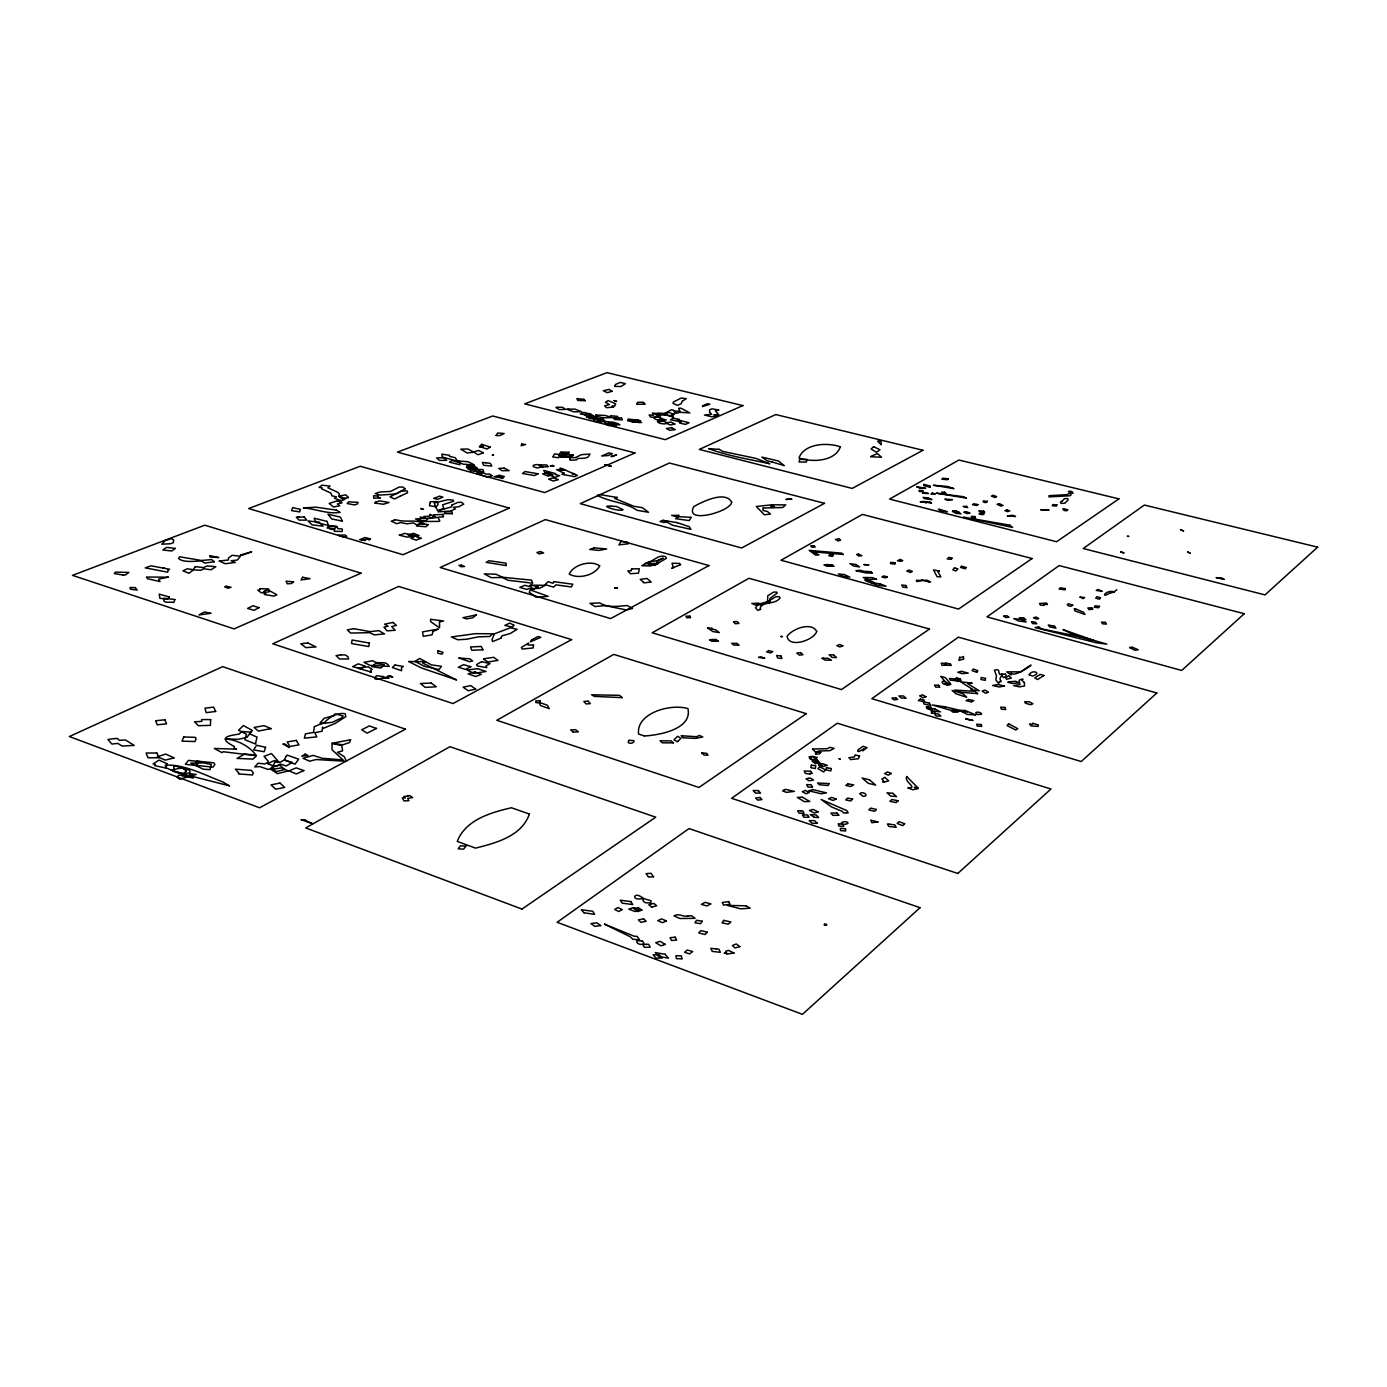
<?xml version="1.0" encoding="UTF-8"?>
<svg xmlns="http://www.w3.org/2000/svg" width="1387" height="1387" viewBox="0 0 1387 1387"><rect width="100%" height="100%" fill="white"/><g stroke="black" fill="none" stroke-linecap="round" stroke-linejoin="round"><path stroke-width="1.5" d="M643.117 898.395L651.04 900.787L651.023 902.954L645.631 902.816L643.239 901.238L643.117 898.429C634.067 889.899 629.819 901.741 643.256 898.412M468.373 468.858L469.933 466.778L476.989 467.592L475.446 469.69L468.355 468.875M957.81 873.463L1050.965 788.995L837.315 723.216L731.625 798.305L957.793 873.463M521.963 909.092L655.739 817.168L449.96 746.691L305.712 827.918L521.945 909.074M767.496 601.785L758.325 604.212L755.534 607.714L757.753 610.367L760.787 609.361L760.041 608.72C761.567 600.779 775.125 605.287 780.118 597.901L779.078 596.635L775.905 596.705L767.514 601.767M405.143 488.813L396.942 493.529L392.278 494.275L379.899 495.072L375.183 493.581L379.726 492.021L390.562 491.414L399.109 487.097L402.681 486.976L405.16 488.796M1114.454 591.972L1109.201 593.359C1099.96 599.132 1105.872 589.284 1114.125 591.85L1116.847 589.752M956.059 710.3L951.135 710.82L953.025 712.19L957.966 712.138L956.059 710.3M717.027 641.175L718.223 641.054L709.503 639.892L711.826 641.227L716.992 641.175M644.418 735.977C659.883 735.127 692.477 728.921 687.935 708.618C670.406 703.296 635.835 713.213 638.592 734.087L644.4 735.977M573.23 732.059L578.431 731.885L575.518 729.649L570.681 729.926L573.091 732.041M929.914 485.987L923.673 484.271L923.707 485.589L930.296 487.357L929.914 486.005M682.404 401.068L681.156 403.686L677.497 405.368L673.094 403.409L673.371 402.022L681.242 398.017L686.27 398.693L682.404 401.068M439.54 624.913L439.506 627.878L430.663 621.619L430.542 619.313L443.545 621.012L439.436 622.035L439.54 624.913M561.094 454.849L558.597 457.727L552.72 456.964L554.609 453.878L561.094 454.815M707.543 627.982L712.849 631.553L719.298 632.576L715.64 629.802L711.722 629.109L712.016 628.19L707.543 627.982M1024.369 682.525L1024.525 685.993L1019.358 686.877L1013.672 685.611L1019.965 684.554L1019.116 680.358L1020.503 679.509L1023.017 679.179L1021.82 680.202L1024.369 682.525M332.048 743.363L332.03 749.812L343.126 759.955L321.992 758.238L313.254 755.378L303.007 758.273L309.648 761.203L316.167 759.539L346.525 761.324L344.184 756.608L337.388 752.274L342.606 750.87L341.757 745.669L332.048 743.363M565.705 456.982L558.77 455.699L560.4 452.578L566.988 454.104L565.705 456.982M210.044 555.667L210.009 557.054L218.747 557.557L210.044 555.667M826.427 767.704L826.219 769.906L830.848 770.877L831.35 768.502L826.427 767.704M210.651 719.61L210.443 725.366L198.341 725.696L194.561 721.795L201.826 721.396L201.583 719.558L210.651 719.61M215.661 711.462L206.126 712.675L204.981 708.15L213.65 707.127L215.661 711.462M1065.355 588.591L1065.129 589.787L1059.079 589.094L1060.136 587.845L1065.355 588.591M234.23 746.466L234.16 748.078L236.518 749.153L214.344 748.477L222.076 752.69L223.168 751.737L256.387 755.742C249.331 745.651 237.316 740.155 225.37 738.82L238.113 739.34L244.372 737.988L247.163 737.19L250.735 732.128L241.321 731.452L239.483 734.035C228.63 735.63 216.684 737.433 234.23 746.466M438.015 650.659L437.893 653.26L441.95 654.161L443.06 652.427L438.015 650.659M430.126 514.473L430.039 516.085L423.885 516.536L425.306 517.975L420.313 517.004L420.348 520.975L426.26 521.027L427.421 518.617L436.662 517.576L430.126 514.473M816.7 631.449C814.03 640.222 788.926 648.613 787.088 636.304C792.601 628.45 811.794 621.653 816.7 631.449M934.959 711.583L934.838 713.525L938.236 713.924L940.906 716.073L936.121 716.056L934.526 713.559L931.249 713.039L932.237 712.849L931.318 711.375L934.959 711.583M763.162 508.023L763.006 510.485L767.271 511.404L770.531 514.074L764.358 514.75L756.296 506.498L771.796 504.799L785.788 504.903L782.736 507.486L763.162 508.023M174.901 599.513L173.722 602.478C170.098 601.334 162.054 604.299 163.995 598.265L174.901 599.513M1029.206 674.758L1032.552 676.076C1042.677 673.042 1031.928 669.019 1029.206 674.758M1061.887 501.279L1060.466 502.059L1061.107 503.394L1064.783 503.238L1067.99 500.17L1067.834 498.592L1064.453 498.609L1061.991 501.262M815.677 752.049L815.539 754.199L819.162 754.025L821.017 752.343L815.677 752.049M321.767 487.704L321.697 488.831L330.921 493.113L332.03 495.905L336.556 496.858L334.527 498.314L341.705 500.811L345.658 498.644L339.33 496.546L339.278 493.72L337.613 492.229L327.887 487.808L330.037 486.057L321.853 485.207L319.114 487.426L321.767 487.704M824.433 924.245L824.363 925.32L826.531 925.337L826.669 924.227L824.433 924.245M430.195 502.926L429.45 505.718L436.437 506.844L438.101 504.105L437.061 501.591L430.317 501.799L430.195 502.926M496.13 435.518L499.823 435.605L504.122 433.507L497.638 433.039L496.13 435.518M369.41 643.031L368.751 646.55L351.535 643.551L352.09 640.031L369.41 643.031M769.837 601.282L769.698 602.565L764.324 603.05L767.531 602.079L767.791 595.734L773.686 592.093L776.668 592.076L777.223 593.081L770.132 598.317L769.837 601.282M259.976 588.677L259.872 589.839L257.739 590.186L261.536 592.925L269.251 591.764L268.61 588.938L259.976 588.677M953.684 488.588L933.486 485.259L948.067 486.525L953.684 488.588M612.69 456.479L610.921 456.496L616.574 454.797L612.69 456.479M506.134 565.584L486.213 562.359L489.004 560.695L505.995 563.174L506.134 565.584M255.607 742.964L255.503 744.056L244.858 739.704L246.487 734.243L238.581 730.29L243.384 725.54L252.399 730.481L249.573 733.862L257.063 737.104L255.607 742.964M314.364 726.649L313.566 732.457L305.487 733.862L304.342 738.127L316.739 736.896L314.866 732.735L322.096 731.209L322.53 727.152L322.98 728.504L334.943 723.511L345.814 716.663L345.224 713.733C337.214 712.329 329.863 716.958 324.419 722.436L314.364 726.649M1011.227 673.336L1011.036 674.984L1006.789 671.863L1020.815 671.863C1046.422 653.641 1016.654 678.538 1011.227 673.336M501.088 638.124L492.628 641.574L491.986 639.806L494.396 633.824L510.399 627.791L517.108 629.317L510.26 633.512L501.903 635.87L501.088 638.124M599.669 565.879C595.023 575.466 578.067 579.315 569.225 574.114C573.351 564.509 591.417 559.759 599.669 565.879M945.813 664.945L942.137 665.448L941.27 663.159L946.888 663.575L945.813 664.945M682.473 736.306L682.317 737.711L695.58 738.404L702.81 736.948L699.447 735.439L696.603 736.722L681.19 735.734L682.473 736.306M999.056 682.265L998.952 683.219L997.894 682.647L995.831 679.821L996.473 675.798L994.444 670.233C1000.2 668.534 997.999 671.152 999.628 674.325C1006.737 673.874 998.311 676.11 1000.391 680.271L1001.327 681.364L999.056 682.265M174.086 765.589L173.496 771.207L186.291 774.848L185.841 776.963L186.031 774.865L178.455 775.264L177.241 777.396L179.721 779.217L196.243 774.466L190.036 773.755L189.742 770.288L174.086 765.589M731.625 502.025C731.937 511.179 683.687 524.927 693.812 506.619C702.117 501.834 725.193 490.374 731.625 502.025M219.302 561.042L225.387 563.729L235.305 562.446L231.126 560.747L237.368 560.036L240.419 556.239L232.149 555.303L228.439 558.042L228.404 559.967L219.302 561.042M643.048 581.846L643.811 582.869L651.197 582.055L647.122 578.483L640.222 579.35L643.048 581.846M383.696 676.648L383.54 677.983L388.897 678.33L388.013 676.093L392.746 677.255L390.25 675.694L384.754 677.775L375.929 679.283L374.646 678.503L376.449 675.642L383.696 676.648M985.481 678.382L985.255 680.376L980.938 679.457L981.181 677.463L985.481 678.382M533.492 645.076L533.145 647.954L522.205 649.047L521.373 647.434L528.551 643.048L527.962 644.955L533.492 645.076M906.699 776.529C903.735 782.095 918.887 788.093 907.739 787.868L912.733 789.775L918.333 788.596L914.224 787.348L918.194 788.111L906.699 776.529M442.141 454.242L442.158 456.999L457.554 461.212L455.283 457.71L449.527 456.375L449.475 455.283L442.141 454.242M493.46 455.127L492.385 455.161L493.46 455.127M1183.544 530.961L1180.528 529.661L1183.544 530.961M167.255 763.734L165.781 768.017L154.65 765.641L155.483 764.428L153.055 764.012L158.968 760.111L167.255 763.734M320.501 722.471L320.31 723.754L332.395 722.28L341.687 717.877L343.178 715.969L334.978 713.906L333.556 715.675L324.194 718.31L320.501 722.471M540.271 700.903L540.028 702.637L547.328 705.237L549.339 708.688L540.635 705.619L539.092 702.81L535.833 702.568L535.833 700.799L540.271 700.903M238.616 772.836L238.46 773.911L252.538 774.952L253.336 772.715L251.359 770.392L235.409 769.161L238.616 772.836M334.527 529.47L334.267 531.273L342.104 531.533L342.398 530.458L342.225 528.95L337.873 528.759L337.249 526.679L328.528 526.332L329.985 529.175L334.527 529.47M950.303 663.784L951.274 665.448L944.304 665.119L945.379 663.142L950.303 663.784M811.36 765.191L810.84 767.687L815.383 768.537L815.747 765.693L811.36 765.191M1102.024 591.347L1096.25 590.429L1098.227 589.44L1102.024 591.347M940.975 676.475L946.298 683.167L943.958 683.843L947.494 685.369L950.875 684.346L948.604 683.566L950.182 683.219L945.362 677.636L940.975 676.475M456.375 679.873L421.388 667.945L408.593 661.512L425.497 661.668L422.723 663.021L456.375 679.873M265.593 747.316L264.102 751.737L253.63 749.916L256.578 745.235L265.593 747.316M570.178 459.236L570.005 460.12L572.97 460.103L576.697 459.825L577.495 458.49L584.326 458.265L587.967 457.225L590.047 454.104L581.517 454.624L575.466 457.589L569.485 457.571L570.178 459.236M631.605 568.878L631.241 570.768L627.791 570.976L630.461 573.715L638.488 573.16L639.355 568.791L631.605 568.878M610.54 415.788L610.297 417.054L605.235 415.459L595.595 415.008C602.669 420.365 611.112 415.632 618.845 418.926L617.423 416.343L610.54 415.788M723.754 920.379L722.055 922.858L728.314 924.141L730.828 921.922L723.754 920.379M960.411 679.162L960.151 680.41L956.805 679.578L957.117 680.792L950.563 680.219L949.436 678.468L955.938 679.093L956.406 677.602L960.411 679.162M963.566 659.085L958.85 660.455L959.856 657.005L959.509 658.027L963.514 656.536L963.566 659.085M211.119 764.41L210.061 769.629L203.282 769.23L190.765 763.11L203.612 762.902L211.119 764.41M840.383 446.822C834.974 461.784 811.499 462.495 798.964 457.901C804.703 443.077 827.779 442.384 840.383 446.822M680.532 564.648L671.689 568.306L673.302 567.612L672.036 563.226L679.63 563.434L680.532 564.648M614.805 386.366L620.995 386.522L625.45 383.679L620.318 382.413L615.516 384.424L614.805 386.366M1049.265 495.696L1048.988 496.893L1069.932 495.766L1071.076 495.02L1069.984 493.2L1073.07 493.183L1071.7 491.379L1068.493 491.327L1069.828 493.096L1067.019 494.674L1049.265 495.696M432.9 631.553L432.12 634.813L423.208 636.356L422.567 631.865L438.205 629.109L432.9 631.553M806.991 459.426L806.35 462.062L799.068 461.992L799.744 459.357L806.991 459.426M357.794 502.423L357.395 504.001L354.535 504.92L347.218 503.55L348.57 501.817L357.794 502.423M605.634 423.867L608.564 425.618L615.672 424.179L610.627 423.122L605.634 423.867M583.927 399.352L585.279 400.774L577.738 400.392L576.853 398.589L583.927 399.352M816.874 759.539L822.387 765.711L809.505 758.342L811.43 756.608L817.324 757.389L815.504 758.897L813.163 756.366L809.02 756.799L811.499 759.435L816.874 759.539M1005.419 674.203L1006.771 676.908L1008.678 675.694L1011.314 678.087L1006.511 679.266L1005.28 677.064L1006.858 676.7L1003.39 677.584L1001.275 674.065L1005.419 674.203M168.26 570.092L167.688 572.19L145.219 567.855L151.01 565.809L169.613 569.294L168.26 570.092M214.361 561.752L204.652 563.07L201.358 560.903C194.96 561.215 182.997 562.793 178.559 558.458L179.669 556.794L201.618 560.487L211.622 559.568L214.361 561.752M451.694 505.163L451.555 506.914L441.083 509.775L438.136 511.855L450.22 511.075L455.317 508.96L453.445 507.313L458.785 506.723L463.778 504.157L461.472 502.285L457.693 502.441L451.694 505.163M536.37 597.26L548.16 596.341L530.198 589.891L529.262 592.249L536.37 597.26M1032.778 723.338L1032.5 724.274L1029.535 723.927L1030.922 725.921L1038.239 726.424L1038.204 724.864L1032.778 723.338M300.355 509.428L299.644 511.907L291.513 510.589L292.709 507.573L300.355 509.428M442.852 514.456L443.493 516.831L437.824 517.212L439.8 520.836L438.951 521.408L421.024 521.495L415.493 518.946L430.542 518.201L434.599 516.449L433.438 514.82L442.852 514.456M521.703 444.031L521.2 445.73L525.708 444.499L521.703 444.031M458.958 658.01L469.517 661.703L472.568 660.975L469.916 658.86L458.958 658.01M873.619 446.701L871.088 448.972L876.376 452.283L880.017 449.752L873.619 446.701M183.795 736.982L181.974 741.178L194.96 741.525L196.018 739.219L195.532 737.364L183.795 736.982M601.473 422.029L593.792 420.885L594.52 419.117L589.111 418.371L591.053 416.603L596.809 417.452L595.439 419.047L602.218 420.244L601.473 422.029M678.711 515.34L678.035 517.264L671.655 515.392L678.711 515.34M640.465 420.677L639.13 422.48L627.6 420.729L628.311 419.03L640.465 420.677M615.603 403.808L614.822 405.94L612.031 406.079L613.643 407.119L606.466 407.691L604.541 405.836L609.465 404.571L605.443 402.143L608.252 400.583L615.603 403.808M460.484 462.859L459.756 464.749L449.388 462.114L452.075 460.501L460.484 462.859M350.582 739.756L349.507 742.53L342.797 744.819L332.568 743.207L350.582 739.756M629.195 740.329C625.173 743.883 634.275 744.524 634.05 740.623L629.195 740.329M274.713 762.261L272.355 768.086L268.055 769.473L259.802 766.526L254.723 766.959L258.051 763.214L264.744 763.925L267.535 762.59L268.35 761.463L264.015 756.348L271.505 753.557L278.666 761.844L274.713 762.261M555.511 473.574L555.129 474.51L559.689 475.637L555.043 477.405L545.247 472.915L543.721 470.384L555.511 473.574M569.121 452.283L568.653 453.445L563.122 454.052L560.799 451.971L569.121 452.283M657.577 561.024L656.571 563.434L650.538 565.965L641.713 565.74L648.96 561.735L656.658 560.781L663.159 558.146L657.577 561.024M529.383 814.065C521.772 836.17 495.835 843.105 475.516 848.116L457.242 841.441C465.599 819.717 490.894 812.505 511.456 807.754L529.383 814.065M859.541 756.071L858.432 758.724L850.647 759.608L848.879 757.649L854.323 757.042L855.224 754.927L859.541 756.071M378.2 496.061L377.767 497.118L380.523 497.95L373.692 498.176L373.588 495.731L378.2 496.061M424.561 666.367L438.985 669.54L441.499 666.297L431.461 664.893L419.654 658.444L415.025 661.408L424.561 666.367M285.739 756.851L284.439 759.833L294.998 764.202L298.656 759.192L287.161 755.1L285.739 756.851M852.554 799.12L850.682 800.992L845.758 799.9L847.7 798.08L852.554 799.12M1056.911 504.885L1056.374 506.047L1052.265 505.752L1052.802 504.591L1056.911 504.885M538 473.782L534.567 475.568L522.466 473.47L524.98 471.528L538 473.782M950.979 559.204L947.234 558.944L948.933 557.314L952.418 558.077L950.979 559.204M858.432 749.639L857.669 751.269L859.073 751.563L864.101 748.737L862.783 750.818L867.083 747.628L862.905 746.327L858.432 749.639M553.794 581.638L553.014 583.268L548.038 581.69L545.143 584.586L553.621 587.152L555.875 584.846L571.444 586.961L572.814 584.222L553.794 581.638M673.441 417.192L663.541 414.054L671.447 409.737L673.458 410.188L676.11 412.789L671.724 414.592L673.441 417.192M643.152 404.241L636.616 404.276L637.587 402.334L643.273 402.213L645.163 404.137L643.152 404.241M702.186 921.211L700.608 923.707L694.87 922.754L696.569 920.292L702.186 921.211M691.021 517.334L689.2 520.61L675.677 518.669L678.486 516.658L691.021 517.334M1063.361 508.596C1061.766 510.312 1067.158 511.751 1067.851 509.861L1063.361 508.596M452.318 513.71L444.308 513.606L445.851 511.838L451.919 511.716L452.318 513.71M987.371 501.366C987.631 503.29 981.719 502.683 983.331 500.863L987.371 501.366M299.055 516.779L297.806 516.796L299.055 516.779M829.062 783.586L827.97 785.527L819.301 784.747L817.567 782.979L829.062 783.586M954.568 567.872L952.8 569.745L955.868 570.993L957.949 568.93L954.568 567.872M1008.609 723.806L1007.083 725.557L1015.648 729.995L1017.763 728.678L1008.609 723.806M302.609 577.269L301.048 579.957L310.081 578.691L302.609 577.269M976.76 672.279L972.114 670.701L973.31 668.985L977.835 670.719L976.76 672.279M389.019 666.419L369.913 665.361L363.983 662.293L372.808 660.715C377.472 665.344 386.019 659.38 389.019 666.419M966.028 567.526L965.248 568.826L960.584 567.439L961.382 566.121L966.028 567.526M894.996 562.793L894.996 564.076L890.541 563.642L890.627 562.359L894.996 562.793M1100.428 597.693L1099.354 599.184L1095.782 598.213L1096.718 596.739L1100.428 597.693M420.729 508.561L423.468 509.393L420.729 508.561M335.775 527.181L334.7 528.846L327.055 528.031L328.754 525.586L336.538 526.332L335.775 527.181M621.064 541.467L618.879 544.866L628.398 543.791L627.288 542.196L621.064 541.467M122.975 575.033L114.358 573.594L115.433 572.137L128.904 572.45L124.969 575.154L122.975 575.033M617.596 423.572L615.672 426.138L607.419 424.231L602.808 421.18L612.413 422.237L615.499 424.214L619.885 424.665L608.061 423.416L613.574 422.289L617.596 423.572M1099.51 606.344L1098.591 607.749L1094.187 607.211L1095.106 605.807L1099.51 606.344M819.613 766.734L817.983 768.71L823.601 771.935L825.56 769.889L819.613 766.734M513.831 625.208L512.496 627.149L504.868 625.381L509.722 623.058L513.831 625.208M428.115 524.615L426.086 526.731L416.481 526.02L419.845 523.419L428.115 524.615M173.6 540.115L173.392 542.612L170.722 543.721L161.776 544.189L165.313 540.479L171.624 538.572L173.6 540.115M196.815 761.116L195.931 762.399L197.63 765.52L213.009 767.132L214.916 764.393L213.823 762.798L196.815 761.116M483.127 446.857L479.313 446.805L481.913 443.979L483.127 446.857M782.389 636.633L780.95 636.442L782.389 636.633M1080.057 597.103L1083.16 598.647L1084.599 597.502L1080.057 597.103M465.824 846.139L463.657 849.156L458.195 848.844L460.38 845.827L465.824 846.139M371.82 669.366L369.982 671.828L371.387 672.106L357.915 668.222L368.231 666.783L371.82 669.366M195.359 566.642L193.088 569.693L187.193 568.791L182.963 570.855L189.031 573.299L193.382 569.832L200.924 570.282L203.889 568.809L211.084 569.762L215.835 566.676L207.044 565.965L203.404 567.612L195.359 566.642M920.344 699.065L918.402 700.574L923.083 701.475L924.383 700.158L920.344 699.065M476.487 614.857L472.655 617.804L466.552 618.914L462.981 617.683L476.487 614.857M504.053 476.521L502.354 478.55L500.152 476.903L497.725 477.215L502.944 477.769L494.015 476.816L499.424 475.204L504.053 476.521M364.902 666.055L360.741 668.638L352.575 666.696L358.227 663.853L364.902 666.055M435.31 505.804L437.442 510.433L443.892 508.7L442.609 504.799L453.584 501.279L453.254 500.152L447.949 499.684L434.183 503.013L435.31 505.804M812.557 749.049L816.232 752.829L818.33 751.026L829.911 750.627L834.072 748.373L829.825 747.316L827.328 748.685L812.557 749.049M703.226 405.541L702.446 406.564L709.797 404.31L707.439 403.738L703.226 405.541M169.214 596.947L167.532 599.097L159.938 598.352L159.193 594.139L169.214 596.947M612.014 391.29L607.246 392.66L603.276 390.718L609.066 389.418L612.014 391.29M531.984 639.736L530.354 641.8L540.861 637.327L538.156 636.494L531.984 639.736M838.216 540.774L835.459 539.491L839.066 538.624L840.591 540.202L838.216 540.774M649.324 415.164L650.572 417.123L658.652 417.106L656.953 415.736L660.541 415.892L659.12 413.742L652.289 413.083L653.762 415.146L649.324 415.164M531.654 587.759L530.822 588.782L539.647 588.296L545.316 585.314L530.163 585.193L531.654 587.759M186.395 770.687L181.836 775.784L193.382 778.038L188.909 773.079L181.697 773.374L171.242 770.132L181.94 767.791L186.395 770.687M678.937 420.157L677.914 421.353L681.312 422.446L679.751 423.122L685.542 424.37L689.044 422.792L678.937 420.157M370.398 538.867L369.219 540.115L368.11 539.11L361.92 539.994L365.145 540.341L359.632 539.734L365.006 537.532L370.398 538.867M673.909 414.106L672.522 415.701L655.305 414.47L658.027 413.118L667.06 413.586L668.257 412.251L673.909 414.106M996.507 496.581L995.12 497.552L991.428 496.13L992.971 495.211L996.507 496.581M383.28 665.725L380.94 668.031L371.629 666.644L375.634 663.541L384.355 664.685L383.28 665.725M709.607 412.199L711.652 414.245L704.457 415.025L711.548 416.724L717.478 415.996L713.889 414.748L718.795 414.592L715.241 410.76L718.882 410.015L712.068 408.836L709.607 409.806L709.607 412.199M901.117 561.302L897.424 560.833L900.18 559.325L902.746 560.625L901.117 561.302M573.316 454.988L570.976 457.242L560.591 457.121L566.052 454.416L573.316 454.988M833.396 555.251L832.304 556.447L828.75 555.667L829.842 554.488L833.396 555.251M244.615 754.06L237.021 758.412L253.006 759.105L255.624 756.799L255.589 754.979L244.615 754.06M876.376 809.471L874.642 811.291L868.851 809.904L870.603 808.084L876.376 809.471M678.243 740.918L677.411 741.802L673.943 739.808L677.688 736.254L680.93 738.335L678.243 740.918M210.755 613.331L198.913 614.978L204.409 611.996L210.755 613.331M264.553 590.914L263.235 592.249L265.784 593.688L264.345 594.451L273.933 596.133L276.88 594.78L267.882 589.822L264.553 590.914M707.266 932.255L704.995 934.543L698.684 932.862L700.955 930.573L707.266 932.255M283.104 744.091L289.398 747.506L284.994 744.056L283.104 744.091M904.636 823.791L902.694 825.646L897.164 823.462L899.105 821.607L904.636 823.791M660.611 418.389L658.045 420.33L666.263 419.966L660.611 418.389M932.307 493.096L930.989 494.067L935.393 493.945L932.307 493.096M838.407 823.878L838.702 826.011L843.695 826.392L843.296 824.381C853.803 823.843 843.799 819.492 841.337 823.15L842.793 824.173L838.407 823.878M621.463 417.955L622.434 419.897L614.476 419.498L613.626 417.972L621.463 417.955M948.344 478.792L947.286 479.763L941.825 479.156L942.865 478.203L948.344 478.792M395.035 665.032L392.313 667.511L401.606 670.736L401.432 667.858L403.34 666.419L395.035 665.032M898.082 800.836L896.123 802.605L889.969 801.27L891.928 799.501L898.082 800.836M920.066 907.687L802.449 1014.348L557.123 922.286L689.027 828.559L920.066 907.687M1156.845 692.98L1081.236 761.532L871.834 698.684L958.4 637.17L1156.845 692.98M1244.26 613.713L1181.689 670.458L986.972 616.886L1059.183 565.584L1244.26 613.713M1317.65 547.154L1264.996 594.902L1083.195 548.524L1144.362 505.059L1317.65 547.154M199.347 761.55L196.937 763.665L196.989 765.589L185.355 764.324L188.459 760.371L199.347 761.55M817.03 763.023L815.539 763.717L812.175 761.272L815.279 759.66L818.711 762.157L817.03 763.023M492.905 633.755L489.698 636.494L478.498 636.824L466.691 639.234L457.849 639.771L451.347 636.962L475.36 633.668L492.905 633.755M1072.723 605.113C1071.787 607.662 1064.609 605.217 1068.423 603.726L1072.723 605.113M960.827 680.237L959.041 681.572L954.499 679.907L956.319 678.59L960.827 680.237M692.546 951.551L689.772 953.875L684.571 952.314L687.345 950.008L692.546 951.551M977.922 504.573L976.795 505.509L972.547 504.695L973.674 503.758L977.922 504.573M293.524 581.812L291.426 583.528L287.196 583.788L286.103 581.205L293.524 581.812M659.241 562.428L654.768 565.376L648.18 564.752L653.832 564.908L658.392 563.399L645.371 563.503C652.618 562.619 657.542 553.933 665.552 556.672L666.384 558.372L659.241 562.428M336.33 510.121L315.976 507.191L303.337 507.902C315.525 508.769 327.887 514.456 340.11 512.358L336.33 510.121M572.588 454.936L569.71 456.808L561.787 457.173L559.689 455.872L561.874 454.26L572.606 454.919M1043.926 675.486L1037.649 679.526L1034.771 677.983L1040.077 674.394L1043.926 675.486M376.016 501.99L374.646 503.048L383.401 504.244L389.001 502.475L379.501 500.863L376.016 501.99M400.011 496.251L394.515 498.939L389.99 496.823L401.432 491.033L407.171 490.946L407.553 492.766L400.011 496.251M772.282 505.388L770.704 506.567L771.64 507.486L774.483 506.792L772.282 505.388M175.299 548.402L171.728 550.986L162.886 550.015L166.509 547.397L175.299 548.402M848.064 783.846L845.81 785.458L850.612 786.498L853.733 784.869L848.064 783.846M971.385 701.822L966.063 700.608L968.715 699.464L973.847 700.695L971.385 701.822M806.332 713.681L698.961 787.452L496.806 720.286L613.782 654.404L806.332 713.681M929.498 629.039L841.424 689.564L652.202 632.784L748.963 578.275L929.498 629.039M1032.101 558.528L958.556 609.066L781.02 560.227L862.385 514.404L1032.101 558.528M1118.91 498.887L1056.582 541.728L889.552 499.095L958.92 460.033L1118.91 498.887M882.704 778.644L881.907 779.147L884.334 781.991L888.668 780.881L884.785 777.309L882.704 778.644M739.843 946.627L734.919 947.962L732.423 945.553L736.237 943.94L739.843 946.627M983.955 513.814L982.551 514.733L979.049 513.988L980.453 513.069L983.955 513.814M783.62 790.313L782.632 790.954L786.481 792.358L794.422 791.37L785.267 789.342L783.62 790.313M772.611 651.578L770.617 652.896L766.612 651.907L768.589 650.59L772.611 651.578M887.351 576.784L885.686 577.876L881.941 577.027L883.606 575.934L887.351 576.784M819.561 764.237L818.469 764.965L822.959 766.508L827.259 765.364L822.526 763.682L819.561 764.237M912.126 571.444L910.461 572.519L906.786 571.045L908.918 569.988L912.126 571.444M971.975 688.992L970.969 689.634L979.257 690.761L967.727 683.722L972.252 683.15L960.636 681.815L971.975 688.992M583.84 412.459L580.286 413.933L586.649 415.077L586.684 417.071L598.282 419.602L597.277 417.036L588.66 415.06L590.723 414.002L583.84 412.459M1129.642 647.573L1135.034 650.295L1138.207 649.757L1131.757 646.983L1129.642 647.573M305.157 754.129L301.777 756.21L307.931 755.43L305.157 754.129M872.44 455.664L870.655 456.739L881.508 457.242L877.52 453.636L872.44 455.664M536.214 587.741L533.596 589.302L529.505 588.331L526.921 589.458L519.848 587.377L524.806 585.297L528.655 586.406L531.117 585.21L538.329 586.788L536.214 587.741M678.139 420.001L676.544 420.937L670.476 419.758L673.163 418.233L679.387 419.377L678.139 420.001M1092.921 640.17L1088.656 640.378L1088.587 639.32L1073.451 634.709L1062.979 629.542L1092.921 640.17M622.087 909.577L618.775 911.519L614.666 909.473L617.978 907.549L622.087 909.577M291.357 762.989L286.277 765.936L280.209 764.081L275.372 766.439L267.587 763.769L274.331 760.527L279.845 762.399L284.11 760.093L292.345 762.486L291.357 762.989M891.286 773.461L888.304 775.177L884.577 773.617L887.559 771.9L891.286 773.461M565.168 470.297L560.452 470.193L560.175 467.922L565.168 470.297M481.653 661.651L476.573 664.581L477.284 665.985L486.802 667.58L485.953 665.951L490.062 663.627L481.653 661.651M573.264 473.504L572.432 473.973L574.686 474.007L573.264 473.504M490.27 447.117L486.993 448.989L479.902 446.666L483.179 444.811L490.27 447.117M241.979 555.372L240.419 555.008L251.654 551.783L241.979 555.372M417.73 539.439L416.343 540.202L410.933 538.329L413.707 536.994L408.055 535.035L413.551 533.354L419.117 535.573L416.412 536.786L421.475 538.191L417.73 539.439M710.716 903.908L706.937 905.971L701.337 904.376L705.116 902.33L710.716 903.908M258.97 607.662L254.029 610.315L247.597 608.425L253.041 605.738L258.97 607.662M405.489 729.146L259.577 807.789L69.35 736.532L222.683 666.644L405.489 729.146M571.617 639.615L452.977 703.556L272.823 643.793L398.658 586.441L571.617 639.615M709 565.567L610.644 618.585L440.199 567.508L545.316 519.605L709 565.567M824.502 503.325L741.629 547.986L580.286 503.654L669.418 463.033L824.502 503.325M922.962 450.272L852.19 488.415L699.273 449.423L775.784 414.557L922.962 450.272M376.518 728.452L367.191 733.168L361.66 729.805L369.254 725.938L376.518 728.452M433.975 498.418L437.772 499.303L442.938 497.135L439.454 496.147L433.975 498.418M470.748 666.731L465.529 669.436L458.282 667.234L463.57 664.668L470.748 666.731M617.423 587.984L614.666 588.088L617.423 587.984M484.358 658.704L483.474 659.154L488.033 661.963L497.968 660.403L493.633 657.317L484.358 658.704M564.18 473.21L561.908 474.371L574.755 476.643L577.339 475.36L563.191 469.17L556.568 469.673L564.18 473.21M622.243 697.644L594.434 696.395L591.503 694.783L619.504 695.338L622.243 697.644M666.349 920.881L662.639 922.702L657.767 920.691L661.495 918.887L666.349 920.881M867.794 572.172L866.199 572.935L855.9 570.75L859.541 570.213L867.794 572.172M608.13 455.525L601.611 455.994L608.997 452.838L612.326 453.705L608.13 455.525M809.158 792.497L806.09 793.78L802.275 791.752L805.552 790.434L809.158 792.497M1026.241 702.793L1025.357 703.226L1030.593 704.665L1032.934 703.816L1029.31 701.77L1024.664 701.77L1026.241 702.793M836.136 798.999L833.084 800.438L828.542 798.791L831.611 797.369L836.136 798.999M303.805 770.565L296.419 773.946L288.929 770.877L296.194 767.878L303.805 770.565M923.967 492.524L922.39 493.235L928.44 493.529L923.967 492.524M666.974 521.321L664.2 522.57L660.073 521.495L662.778 520.281L666.974 521.321M361.053 573.16L234.056 628.883L72.471 575.362L204.791 525.188L361.053 573.16M509.306 508.093L403.01 554.731L248.672 508.544L360.187 466.257L509.306 508.093M634.986 452.942L544.71 492.558L397.445 452.127L492.697 415.996L634.986 452.942M742.877 405.593L665.257 439.644L524.702 403.86L607.021 372.652L742.877 405.593M734.018 953.008L726.719 954.1L726.632 953.077L724.222 953.198L726.649 953.476L725.713 951.257L728.366 950.39L734.018 953.008M842.811 645.805L839.915 646.983L836.794 645.683L839.69 644.522L842.811 645.805M764.618 658.253L758.498 657.438L760.769 656.762L764.618 658.253M877.954 821.936L871.886 822.699L870.724 820.15L877.954 821.936M226.202 586.25L224.694 586.857L228.057 588.244L231.074 587.273L226.202 586.25M394.983 519.761L391.29 521.235L396.925 523.731L400.41 522.535L406.928 523.835L413.291 522.934L416.707 524.771L423.867 523.645C416.377 519.137 406.027 522.431 397.653 520.177L394.983 519.761M399.404 535.191L406.998 537.081L417.626 535.989L404.692 533.406L399.404 535.191M474.943 671.88L468.095 673.857L475.689 676.509L481.376 674.342L474.857 671.915M876.497 579.211L868.817 579.454L863.165 577.512L872.371 577.616L876.497 579.211M1009.216 681.832L1007.76 682.231L1012.267 683.479L1018.89 682.889L1015.683 681.26L1009.216 681.832M641.869 910.063L637.899 911.588L634.206 909.005L638.159 907.497L641.869 910.063M952.384 499.615L947.356 500.222L944.859 499.147L952.384 499.615M878.959 440.737L877.59 441.222L881.196 444.776L881.057 441.361L878.959 440.737M483.3 452.855L477.995 454.763L473.504 451.885L478.636 450.48L483.3 452.855M594.104 547.882L589.735 549.46L598.959 550.396L606.674 548.957L594.104 547.882M617.354 497.482L614.684 498.418L633.807 506.272L642.389 507.694L648.509 512.288L636.928 510.26C625.346 502.059 609.76 502.371 597.398 495.332L600.294 494.691L617.354 497.482M859.957 793.624L862.887 796.277C870.03 796.727 863.165 790.295 859.957 793.624M925.892 696.725L922.979 697.73L919.65 695.841L922.563 694.835L925.892 696.725M1007.049 509.913L1004.881 510.659L1007.586 511.682L1009.771 510.936L1007.049 509.913M173.964 757.891L165.313 760.128L157.286 756.799L165.746 754.077L173.964 757.891M268.783 728.99L258.346 731.088L254.116 727.429L264.015 725.661L271.401 728.678L268.783 728.99M868.661 564.873L864.066 564.613L868.661 564.873M665.292 944.408L660.958 945.83L655.756 942.727L660.091 941.305L665.292 944.408M987.44 692.529L985.394 693.188L982.204 691.055L985.203 690.119L988.428 692.252L987.44 692.529M1033.592 617.683L1036.522 619.122L1038.724 618.567L1036.245 617.042L1033.592 617.683M553.621 477.769L548.611 479.087L553.084 481.012L558.32 479.694L553.621 477.769M791.7 499.077L786.134 499.407L791.7 499.077M651.717 907.115L648.821 904.792L653.884 903.405L656.675 905.746L651.717 907.115M671.551 427.699L666.401 428.514L669.852 430.369L675.226 429.606L671.551 427.699M633.564 907.618L628.796 909.126L634.882 911.502L639.65 909.993L633.564 907.618M977.592 693.656L961.122 692.217L954.689 690.085L974.992 691.333L977.592 693.656M346.594 536.457L343.595 537.133L338.341 535.174L345.051 534.983L346.594 536.457M491.969 475.793L486.646 476.92L476.4 473.47L482.451 473.348L482.156 472.291L486.473 474.25L489.68 474.007L491.969 475.793M818.035 811.898L814.377 813.007L809.471 810.493L813.129 809.401L818.035 811.898M679.907 412.303L677.133 413.118L674.169 411.245L679.942 411.107L678.694 408.246L680.982 408.177L689.824 412.91L679.907 412.303M812.713 789.584L808.69 790.781L821.104 793.745L826.513 792.861L812.713 789.584M1015.457 516.484L1007.413 515.999L1012.406 515.236L1015.457 516.484M393.024 622.434L384.632 624.202L388.048 626.265L383.956 627.097L387.025 630.86L395.156 630.27L391.654 626.525L396.318 625.346L393.024 622.434M972.772 720.408L965.785 718.934L972.772 720.408M540.462 551.541L536.994 552.459L539.04 553.916L543.635 552.945L540.462 551.541M284.699 769.49L276.238 771.605L271.263 767.323L279.897 765.243L284.699 769.49M547.692 472.62L542.716 473.903L548.073 476.07L553.049 474.77L547.692 472.62M605.183 605.599L595.04 606.535L589.995 603.362L599.825 602.929C607.818 608.147 618.377 606.154 627.236 605.547L632.507 608.512L626.248 609.933L605.183 605.599M348.432 497.534L342.26 498.991L338.74 496.13L345.796 494.864L348.432 497.534M288.271 770.929L277.4 773.634L271.106 769.49L281.474 767.895L288.271 770.929M961.694 671.343L957.776 672.227L962.023 673.666L968.23 673.111L961.694 671.343M163.649 567.734L162.695 567.976L164.62 568.219L163.649 567.734M922.147 580.442L916.27 580.286L916.876 581.604L922.147 580.442M975.581 714.894L967.172 714.392L959.977 710.525L964.832 710.369L975.581 714.894M999.42 503.689L997.08 504.261L1000.79 506.064L1003.13 505.492L999.42 503.689M337.457 500.794L329.135 503.464L333.573 507.018L339.711 505.77L337.353 503.932L342.052 502.805L337.457 500.794M1048.797 510.121L1040.978 509.792L1048.797 510.121M802.293 797.196L797.317 797.404L804.339 801.669L809.8 801.461L802.293 797.196M280.018 783.048L271.054 784.886L275.718 789.238L284.664 787.365L280.018 783.048M542.612 466.968L536.908 467.87C526.366 465.338 540.67 462.46 542.612 466.968M939.276 570.976L937.716 571.34L940.854 576.853L937.127 576.784L933.52 569.988L939.276 570.976M981.528 714.201L977.835 714.6C971.958 712.016 980.401 710.872 981.528 714.201M687.917 915.957C683.097 917.448 678.954 912.663 673.995 915.94L680.011 918.506L695.06 918.35L691.628 915.749L687.917 915.957M475.689 689.148L468.147 690.743L463.137 687.154L470.713 685.594L475.689 689.148M808.326 778.35L806.038 778.853L808.95 780.812L813.528 780.066L810.545 778.142L808.326 778.35M966.254 511.682L963.74 512.219L967.502 513.623L970.016 513.103L966.254 511.682M168.312 577.165L158.482 579.159L160.042 581.569L147.629 578.743L146.467 577.044L168.312 577.165M643.585 918.835L638.384 919.876L640.881 922.355L646.117 921.297L643.585 918.835M843.296 554.453L812.834 551.801L818.989 554.852L815.625 555.164L809.158 550.362L841.58 553.136L843.296 554.453M353.702 628.658L347.322 629.889L350.668 633.061L369.601 632.663L374.299 634.847L384.528 633.928L378.876 630.652L370.052 631.64L353.702 628.658M1004.413 685.993L999.264 686.964L992.641 685.49L997.79 684.519L1004.413 685.993M673.995 424.266L670.181 424.977L665.829 422.931L670.771 422.047L675.088 424.075L673.995 424.266M1038.655 626.907L1035.049 627.583L1096.458 642.788L1106.861 644.123L1084.443 637.691L1041.585 628.883L1038.655 626.907M966.34 498.124L936.26 493.165L963.809 496.754L966.34 498.124M477.561 668.638L467.107 670.06L473.817 673.354L486.039 671.499L477.561 668.638M552.72 465.477L550.188 465.911L554.106 466.136L552.72 465.477M296.263 740.398L287.178 741.958L289.848 746.449L298.968 744.871L296.263 740.398M407.882 795.947L403.79 796.641L405.351 797.802L402.334 797.854L403.946 800.906L408.888 800.698L407.691 798.409L412.667 797.56L409.806 795.618L407.882 795.947M502.423 577.477L491.241 577.668L484.288 573.889L495.887 574.218L502.649 577.269L531.62 580.147L532.712 583.216L507.781 580.217L502.423 577.477M1090.286 609.396L1088.934 609.621L1087.824 607.974L1092.02 607.749L1092.852 609.344L1090.286 609.396M340.595 654.889L336.053 655.6L339.676 658.998L348.692 658.964L347.808 656.571L345.276 654.941L340.595 654.889M1224.08 579.35L1216.104 577.668L1221.548 577.859L1224.08 579.35M114.098 738.612L107.909 739.496L111.914 744.073L117.756 743.38L122.073 746.015L134.192 745.408L125.402 739.93L119.299 740.346L117.444 738.439L114.098 738.612M733.584 621.74L735.197 623.717L738.907 623.422L737.086 621.515L733.584 621.74M728.73 901.602L722.315 902.486L723.581 905.139L729.995 904.255L728.73 901.602M600.658 925.58L594.78 926.36L591.001 923.586L596.878 922.823L600.658 925.58M307.775 642.927L300.858 643.811L305.903 647.625L316.011 646.949L307.775 642.927M745.963 905.798L727.377 905.399L740.71 908.849L750.228 908.19L745.963 905.798M472.239 452.37L467.194 453.012L460.761 449.163L467.8 449.007L473.921 452.249L472.239 452.37M858.501 554.159L856.559 554.419L858.674 556.048L861.864 555.702L858.501 554.159M759.955 797.49L755.655 798.028L757.666 800.126L761.983 799.588L759.955 797.49M664.026 421.267L657.473 421.579C658.738 424.699 672.227 424.665 664.026 421.267M461.403 565.133L458.958 565.411L461.039 566.728L464.593 566.503L461.403 565.133M895.638 697.696L891.841 698.112L893.887 699.846L897.666 699.429L895.638 697.696M800.524 652.618L796.849 653.017L799.293 655.132L802.969 654.733L800.524 652.618M164.949 719.784L155.621 720.755L157.216 724.812L166.561 723.823L164.949 719.784M611.078 466.188L604.819 464.697L611.078 466.188M1003.893 616.071L1005.644 617.562L1009.025 617.215L1007.014 615.759L1003.893 616.071M675.174 937.179L670.042 937.699L671.568 940.525L676.717 940.005L675.174 937.179M229.358 785.822L176.305 772.316L166.059 767.809L165.244 765.087C185.303 764.393 204.218 774.952 222.544 781.8L229.358 785.822M557.435 407.31L555.962 407.449L559.238 409.633L565.792 409.39L562.342 407.258L557.435 407.31M812.418 787.018L807.997 787.14L806.645 784.626L811.239 784.747L812.418 787.018M827.935 564.544L823.982 564.838L826.947 566.277L830.917 565.983L827.935 564.544M482.953 649.775L471.719 650.26L470.54 646.966L481.185 646.463L482.953 649.775M588.192 701.198L583.892 701.423L585.99 703.92L590.29 703.677L588.192 701.198M659.761 417.244C642.025 416.481 671.135 424.925 659.761 417.262M883.918 781.835L882.947 781.835L883.918 781.835M846.365 812.782L843.435 812.99L842.533 811.516L831.576 806.957L821.208 799.501L846.868 810.615L848.185 812.869L846.365 812.782M653.537 876.723L648.544 877.052L646.047 873.619L651.023 873.29L653.537 876.723M923.794 501.505L920.205 501.747L926.637 502.753L923.794 501.505M956.354 511.057L952.609 511.04L959.509 512.583L956.354 511.057M1009.788 525.188L963.41 517.074L1012.597 527.424L1009.788 525.188M431.27 683.045L420.417 683.531L425.22 687.38L436.298 686.79L431.27 683.045M944.616 492.194L941.496 492.35L945.969 493.391L944.616 492.194M760.579 604.715L755.291 604.957L751.789 603.484L758.637 603.154L761.879 604.715L760.579 604.715M646.394 944.339L642.822 944.512L644.383 947.356L650.243 947.182L648.631 944.356L646.394 944.339M568.427 409.13L566.902 409.2L573.524 411.783L581.638 411.783L574.998 409.13L568.427 409.13M504.227 468.147L498.8 468.373L501.886 470.678L509.168 470.644L504.227 468.147M548.021 466.656L541.277 466.951L538.676 464.94L546.617 464.905L548.021 466.656M966.34 506.359L963.185 506.48L967.727 507.573L966.34 506.359M803.576 814.915L802.397 814.949L803.871 817.255L809.072 817.255L807.563 814.967L803.576 814.915M476.885 469.447L475.932 469.482L476.695 471.753L483.716 471.857L482.988 469.586L476.885 469.447M304.273 516.97L296.315 517.178L299.124 520.125L306.666 520.108L304.273 516.97M600.415 418.909L596.705 418.995L598.196 420.972L604.611 420.92L603.033 418.978L600.415 418.909M443.736 457.762L436.541 457.901L439.523 460.432L446.753 460.293L443.736 457.762M836.933 813.007L830.917 813.077L832.824 815.331L838.979 815.244L836.933 813.007M771.865 461.888L767.288 460.848L761.81 457.086L778.558 461.039L784.296 465.668L771.865 461.888M659.328 954.724L653.225 954.793L655.999 958.14L662.119 958.053L659.328 954.724M948.379 683.912C938.496 685.178 941.756 677.151 948.379 683.912M716.247 639.476L711.652 639.511L713.334 641.21L717.929 641.175L716.247 639.476M459.27 461.004L455.699 461.021L463.137 464.212L474.285 464.836L468.321 461.802L459.27 461.004M874.486 582.731C869.146 583.719 857.287 576.715 871.556 581.24L874.486 582.731M673.406 742.843L662.31 742.825L660.056 740.831L671.083 740.866L673.406 742.843M156.835 752.985L146.086 753.02L148.045 757.77L158.846 757.735L156.835 752.985M817.376 823.306L812.019 823.323L809.228 820.636L814.568 820.636L817.376 823.306M832.287 564.804L828.143 564.821L829.859 566.26L834.003 566.243L832.287 564.804M689.894 616.157L685.941 616.157L686.6 617.718L690.553 617.7L689.894 616.157M823.462 658.236L821.832 658.236L825.248 660.125L831.454 660.212L828.056 658.305L823.462 658.236M616.556 401.346L614.129 400.6L616.556 401.346M929.862 502.025L926.083 502.025L931.579 503.273L929.862 502.025M928.753 581.829L921.557 580.199L927.088 580.251L930.521 581.864L928.753 581.829M814.377 545.819L810.788 545.802L811.568 547.119L815.157 547.137L814.377 545.819M758.308 790.573L753.176 790.521L755.412 793.069L760.561 793.121L758.308 790.573M701.718 752.846L704.163 755.117L707.959 755.204L706.746 753.349L701.718 752.846M641.869 940.854L636.772 940.785C635.939 946.021 648.457 945.067 641.869 940.854M905.832 698.129L901.221 698.042L898.915 695.927L903.526 695.997L905.832 698.129M474.354 466.049L466.76 465.911L469.118 468.494L476.695 468.633L481.168 471.944L470.869 470.782L466.431 467.35L476.66 468.546L474.354 466.049M610.939 506.238C597.433 504.781 620.388 512.462 623.058 509.653L616.261 506.411L610.939 506.238M591.486 414.609L584.516 414.47L587.03 416.707L594 416.863L591.486 414.609M1023.554 617.822L1019.376 617.735L1021.699 619.538L1025.895 619.625L1023.554 617.822M737.173 643.447L731.677 643.256L733.55 645.024L739.011 645.215L737.173 643.447M800.802 810.788L797.681 810.736L799.033 813.146L804.096 813.285L802.709 810.892L800.802 810.788M814.377 817.342L810.268 814.602L816.024 814.915L818.694 817.498L814.377 817.342M681.936 958.781L676.492 958.66L675.902 955.73L681.329 955.851L681.936 958.781M719.177 449.353L708.636 448.625C727.915 455.994 749.379 459.288 769.802 463.778L755.724 458.351L722.696 451.382L719.177 449.353M135.371 587.637L129.962 587.499L130.499 589.215L137.192 590.064L135.371 587.637M870.863 571.687L865.748 571.409L867.343 572.9L872.406 573.178L870.863 571.687M927.782 706.867L926.221 706.833L927.608 708.809L932.151 709L930.746 707.023L927.782 706.867M983.678 511.144L978.858 510.797C979.482 512.878 987.648 513.623 983.678 511.144M1031.581 621.931L1032.656 623.578L1036.783 623.786L1035.396 622.139L1031.581 621.931M938.67 685.265L934.509 685.126L935.636 687.085L939.814 687.224L938.67 685.265M1044.238 605.373L1040.458 605.148L1039.522 603.484L1046.682 603.085L1047.462 604.524L1043.735 604.281L1044.238 605.373M840.106 759.122L839.118 758.654L840.106 759.122M922.719 490.513L918.957 490.374L919.321 491.501L923.083 491.639L922.719 490.513M919.928 488.068L916.634 486.716L925.632 488.311L919.98 488.068M974.714 516.519L971.281 516.38L972.096 517.628L975.529 517.767L974.714 516.519M833.622 654.941L829.166 654.733L832.079 657.386L836.552 657.594L833.622 654.941M604.507 924.141L630.409 936.866L632.836 939.311L639.459 939.692L637.205 936.398L634.171 936.208L604.507 924.141M945.136 706.85L932.289 704.96L949.575 709.936L967.276 712.051L945.136 706.85M810.736 771.311L804.217 770.981L805.292 773.409L810.441 774.119L810.008 773.27L812.262 773.426L810.736 771.311M638.332 420.261L628.606 419.689L631.865 421.96L641.609 422.55L638.332 420.261M928.163 497.95L923.118 497.396L924.748 498.731L931.873 499.615L928.163 497.95M1004.847 707.474L1000.582 707.197L1001.483 709.26L1005.766 709.537L1004.847 707.474M1105.439 622.382L1101.555 622.122L1102.544 623.838L1106.427 624.098L1105.439 622.382M1128.602 536.37L1127.458 536.284L1128.602 536.37M1123.834 552.876L1120.765 551.939L1123.834 552.876M584.048 912.802L581.274 909.768L592.804 911.276L594.538 914.31L584.048 912.802M981.355 724.569L976.743 724.222L977.124 726.042L981.736 726.389L981.355 724.569M845.481 828.732L840.349 828.351L840.505 830.588L845.654 830.969L845.481 828.732M485.849 462.773L482.399 462.46L483.56 465.286L491.761 466.067L490.27 463.345L485.849 462.773M304.915 820.012L301.014 819.648L312.734 823.843L304.915 820.012M844.267 574.53L838.285 573.975L843.816 576.576L849.815 577.131L844.267 574.53M957.619 511.994L952.488 511.422L955.868 513.329L961.035 513.866L957.619 511.994M1190.046 553.084L1187.636 552.026L1190.046 553.084M892.916 793.347L887.021 792.757L890.61 796.017L896.522 796.606L892.916 793.347M889.223 824.207L887.385 824.017L888.842 826.444L896.193 827.276L894.754 824.849L889.223 824.207M716.333 948.933L710.803 948.361L712.225 951.395L720.39 952.297L718.986 949.263L716.333 948.933M879.739 583.754L870.793 582.748L877.173 585.227L886.154 586.233L879.739 583.754M1075.618 608.962L1074.231 608.806L1075.012 610.956L1084.981 614.476L1083.368 612.17L1075.618 608.962M1020.919 619.417L1013.741 618.602L1018.925 621.081L1026.137 621.896L1020.919 619.417M905.746 585.487L901.706 585.019L902.937 587.152L906.977 587.62L905.746 585.487M319.01 522.223L308.07 520.94L312.144 524.91L323.206 526.176L319.01 522.223M934.838 708.93L926.932 707.994L932.445 710.942L940.386 711.878L934.838 708.93M780.985 655.999L776.633 655.479L777.639 657.975L782.025 658.496L780.985 655.999M939.831 509.445L938.392 509.272L941.045 510.936L947.425 511.803L939.831 509.445M630.773 901.567L620.266 900.198L622.226 903.18L632.784 904.549L630.773 901.567M342.364 521.096L331.822 519.015L327.921 514.196L340.404 517.091L342.364 521.096M855.918 564.526L849.919 563.625L853.612 566.017L859.628 566.936L855.918 564.526M665.119 954.273L655.357 952.609L658.686 956.458L668.482 958.14L665.119 954.273M677.324 522.674L663.558 520.42L672.678 525.257L690.882 529.349L689.252 526.731L677.324 522.674M1054.519 626.248L1048.277 624.965L1049.664 626.889L1055.923 628.19L1054.519 626.248M929.463 703.226L923.326 701.718L924.019 704.024L930.746 705.515L929.463 703.226M869.458 779.806L862.107 778.02L868.262 783.326L875.665 785.111L869.458 779.806M326.933 521.373L314.121 518.201L315.959 522.275L328.58 525.5L326.933 521.373M959.024 692.442L952.123 690.431L955.99 693.777L966.722 697.28L963.237 693.916L959.024 692.442"/></g></svg>
